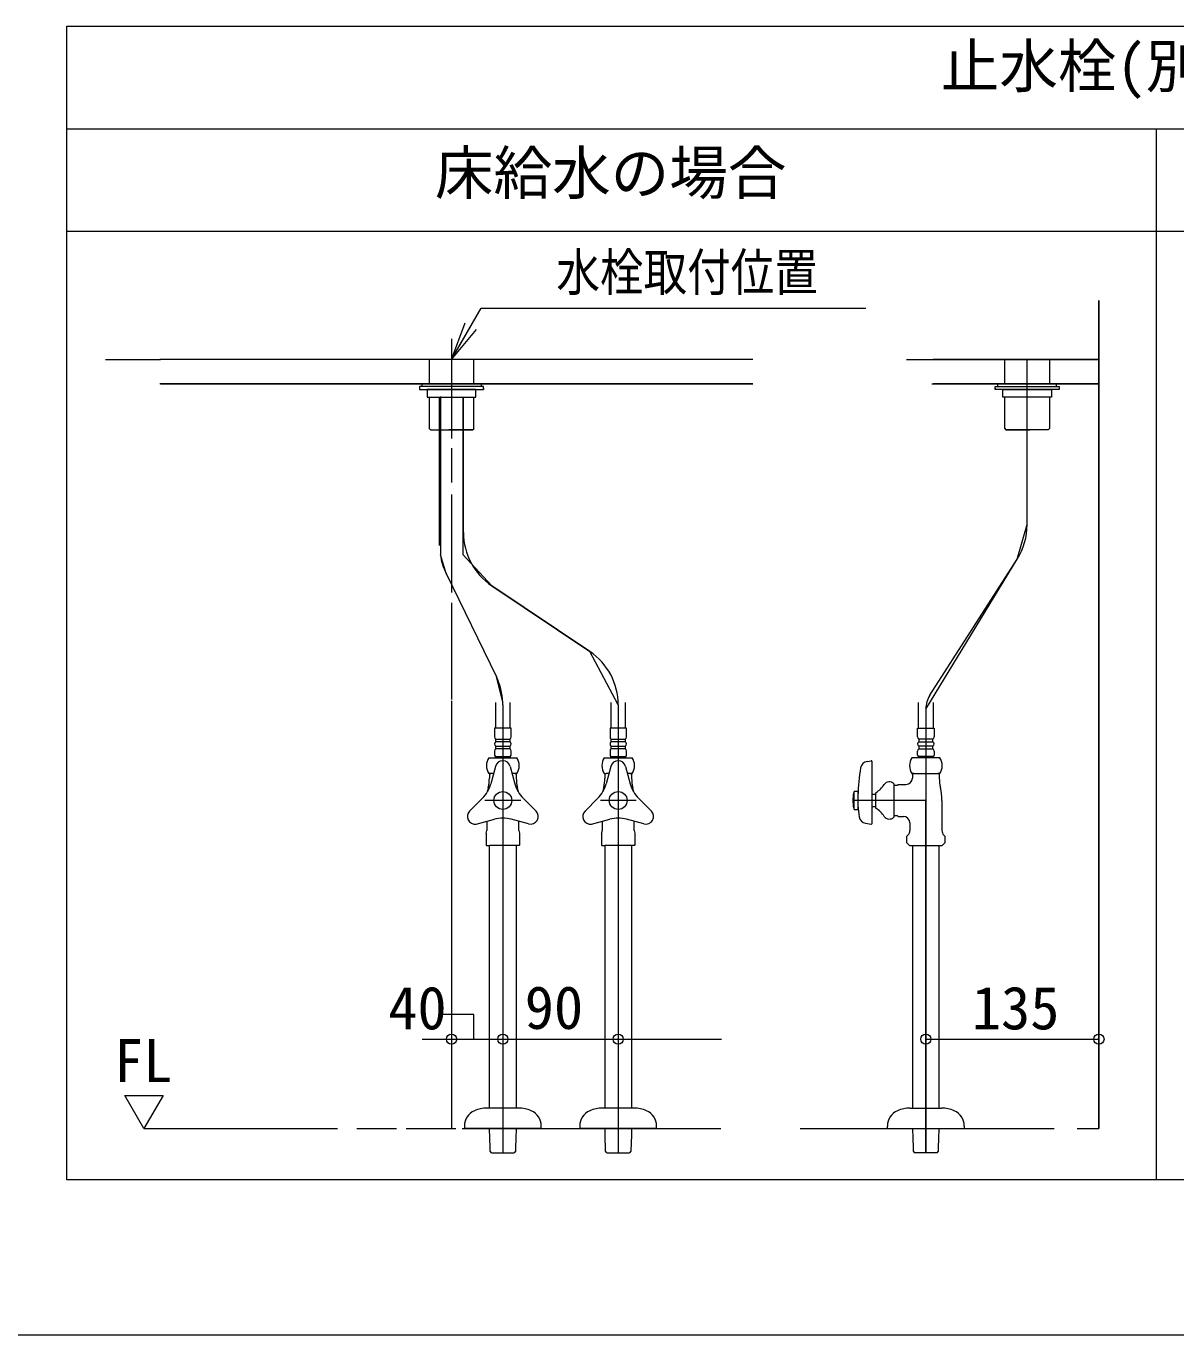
# Model space of a CAD drawing. Units: millimetres, scale not verified. Extents: x -1002 to 1003, y -687 to 676.
# Drawn here: x -46.2 to 346.2, y -687.1 to -240.4 of the extents above; entities that cross this region are included whole.
import ezdxf
from ezdxf.enums import TextEntityAlignment as Align

# ---------------------------------------------------------------- set-up
doc = ezdxf.new("R2010")
doc.units = ezdxf.units.MM
doc.header["$LTSCALE"] = 5
doc.layers.add('F-0', color=7, linetype='Continuous', lineweight=15)
doc.styles.add('ＭＳ ゴシック', font='')
doc.styles.get('ＭＳ ゴシック').set_extended_font_data('MS Gothic')

msp = doc.modelspace()

# ---------------------------------------------------------------- linework, layer by layer
at = {"layer": 'F-0', "lineweight": 18}
for p, q in [((-32.229, -634.199), (-32.229, -240.449)), ((-32.229, -240.449), (711.521, -240.449)), ((-32.229, -275.449), (711.521, -275.449)), ((339.646, -634.199), (339.646, -275.449)), ((339.646, -634.199), (-32.229, -634.199))]:
    msp.add_line(p, q, dxfattribs=at)
at = {"layer": 'F-0'}
for p, q in [((-32.229, -310.449), (339.646, -310.449)), ((339.646, -310.449), (711.521, -310.449)), ((319.959, -334.074), (319.959, -616.699)), ((99.021, -354.199), (109.125, -336.699)), ((109.125, -336.699), (240.375, -336.699)), ((99.021, -354.199), (103.689, -341.738)), ((99.021, -354.199), (105.584, -342.832)), ((99.021, -354.199), (107.478, -343.926)), ((99.021, -347.171), (99.021, -381.192)), ((-19.104, -354.199), (-0.335, -354.199)), ((201.834, -354.199), (-0.543, -354.199)), ((91.365, -354.199), (91.365, -362.511)), ((106.678, -362.511), (106.678, -354.199)), ((254.334, -354.199), (319.959, -354.199)), ((319.959, -354.199), (263.421, -354.199)), ((287.803, -362.511), (287.803, -354.199)), ((295.459, -410.515), (295.459, -354.199)), ((295.459, -410.515), (295.459, -354.199)), ((303.115, -354.199), (303.115, -362.511)), ((201.834, -362.511), (-0.535, -362.511)), ((-0.264, -362.511), (201.834, -362.511)), ((88.084, -363.386), (88.084, -364.48)), ((109.959, -363.386), (88.084, -363.386)), ((88.084, -364.48), (109.959, -364.48)), ((88.959, -362.511), (109.084, -362.511)), ((88.959, -363.386), (88.959, -362.511)), ((109.084, -363.386), (88.959, -363.386)), ((107.334, -364.48), (90.709, -364.48)), ((90.709, -364.48), (90.709, -367.105)), ((107.334, -367.105), (107.334, -364.48)), ((109.084, -362.511), (109.084, -363.386)), ((109.959, -364.48), (109.959, -363.386)), ((109.959, -364.042), (109.959, -364.48)), ((284.521, -364.48), (284.521, -363.386)), ((284.521, -363.386), (306.396, -363.386)), ((284.521, -364.042), (284.521, -364.48)), ((306.396, -364.48), (284.521, -364.48)), ((285.396, -362.511), (285.396, -363.386)), ((305.521, -362.511), (285.396, -362.511)), ((285.396, -363.386), (305.521, -363.386)), ((287.146, -364.48), (303.771, -364.48)), ((287.146, -367.105), (287.146, -364.48)), ((303.771, -364.48), (303.771, -367.105)), ((305.521, -363.386), (305.521, -362.511)), ((306.396, -363.386), (306.396, -364.48)), ((90.709, -367.105), (107.334, -367.105)), ((91.365, -367.105), (91.365, -377.78)), ((94.95, -417.639), (94.95, -367.105)), ((95.193, -366.844), (95.193, -420.892)), ((102.849, -367.105), (102.849, -420.755)), ((103.093, -413.28), (103.093, -367.105)), ((106.678, -377.78), (106.678, -367.105)), ((303.771, -367.105), (287.146, -367.105)), ((287.803, -377.78), (287.803, -367.105)), ((303.115, -367.105), (303.115, -377.78)), ((91.693, -378.108), (91.365, -377.78)), ((91.803, -378.217), (91.693, -378.108)), ((91.803, -378.217), (105.846, -378.217)), ((105.846, -378.217), (106.24, -378.217)), ((106.349, -378.108), (106.24, -378.217)), ((106.678, -377.78), (106.349, -378.108)), ((287.803, -377.78), (288.131, -378.108)), ((288.131, -378.108), (288.24, -378.217)), ((288.634, -378.217), (288.24, -378.217)), ((302.678, -378.217), (288.634, -378.217)), ((302.678, -378.217), (302.787, -378.108)), ((302.787, -378.108), (303.115, -377.78)), ((99.021, -384.487), (99.021, -396.154)), ((99.021, -400.272), (99.021, -433.764)), ((97.154, -427.209), (95.193, -420.892)), ((112.774, -431.442), (102.849, -420.755)), ((260.896, -473.496), (292.01, -422.304)), ((97.154, -427.209), (114.317, -462.485)), ((97.154, -427.209), (114.317, -462.485)), ((112.774, -431.442), (146.215, -453.894)), ((146.215, -453.894), (112.774, -431.442)), ((99.021, -437.196), (99.021, -470.243)), ((155.896, -472.055), (146.215, -453.894)), ((116.505, -471.204), (114.317, -462.485)), ((99.021, -470.714), (99.021, -489.354)), ((114.006, -471.317), (114.006, -480.067)), ((116.521, -472.055), (116.521, -480.067)), ((116.521, -472.055), (116.521, -504.699)), ((119.037, -480.067), (119.037, -471.317)), ((153.381, -471.317), (153.381, -480.067)), ((155.896, -472.055), (155.896, -480.067)), ((155.896, -472.055), (155.896, -504.699)), ((158.412, -480.067), (158.412, -471.317)), ((258.381, -480.067), (258.381, -471.317)), ((263.412, -471.317), (263.412, -480.067)), ((99.021, -476.765), (99.021, -593.447)), ((260.896, -473.496), (260.896, -480.067)), ((260.896, -473.496), (260.896, -624.901)), ((119.321, -480.067), (113.721, -480.067)), ((113.721, -480.067), (113.721, -483.02)), ((116.521, -480.067), (116.521, -624.901)), ((119.321, -483.02), (119.321, -480.067)), ((158.696, -480.067), (153.096, -480.067)), ((153.096, -480.067), (153.096, -483.02)), ((155.896, -480.067), (155.896, -624.901)), ((158.696, -483.02), (158.696, -480.067)), ((258.096, -480.067), (263.696, -480.067)), ((258.096, -483.02), (258.096, -480.067)), ((260.896, -480.067), (260.896, -504.699)), ((263.696, -480.067), (263.696, -483.02)), ((114.115, -483.786), (118.928, -483.786)), ((114.115, -484.661), (114.115, -483.786)), ((118.928, -484.661), (114.115, -484.661)), ((114.115, -486.192), (118.928, -486.192)), ((114.115, -487.067), (114.115, -486.192)), ((118.928, -483.786), (118.928, -484.661)), ((118.928, -486.192), (118.928, -487.067)), ((153.49, -483.786), (158.303, -483.786)), ((153.49, -484.661), (153.49, -483.786)), ((158.303, -484.661), (153.49, -484.661)), ((153.49, -486.192), (158.303, -486.192)), ((153.49, -487.067), (153.49, -486.192)), ((158.303, -483.786), (158.303, -484.661)), ((158.303, -486.192), (158.303, -487.067)), ((263.303, -483.786), (258.49, -483.786)), ((258.49, -483.786), (258.49, -484.661)), ((258.49, -484.661), (263.303, -484.661)), ((263.303, -486.192), (258.49, -486.192)), ((258.49, -486.192), (258.49, -487.067)), ((263.303, -484.661), (263.303, -483.786)), ((263.303, -487.067), (263.303, -486.192)), ((111.766, -490.13), (121.277, -490.13)), ((113.721, -487.833), (113.721, -489.255)), ((118.928, -487.067), (114.115, -487.067)), ((114.159, -489.692), (118.884, -489.692)), ((119.321, -489.255), (119.321, -487.833)), ((151.141, -490.13), (160.652, -490.13)), ((153.096, -487.833), (153.096, -489.255)), ((158.303, -487.067), (153.49, -487.067)), ((153.534, -489.692), (158.259, -489.692)), ((158.696, -489.255), (158.696, -487.833)), ((240.865, -491.369), (242.272, -491.171)), ((265.652, -490.13), (256.141, -490.13)), ((258.096, -489.255), (258.096, -487.833)), ((258.49, -487.067), (263.303, -487.067)), ((263.259, -489.692), (258.534, -489.692)), ((263.696, -487.833), (263.696, -489.255)), ((99.021, -495.16), (99.021, -594.05)), ((113.335, -495.511), (111.766, -495.511)), ((111.928, -495.511), (111.928, -496.392)), ((111.928, -495.511), (112.436, -495.511)), ((113.986, -493.082), (112.388, -499.044)), ((113.335, -495.511), (112.436, -495.511)), ((119.057, -493.082), (120.654, -499.044)), ((120.607, -495.511), (119.708, -495.511)), ((121.277, -495.511), (119.708, -495.511)), ((151.141, -495.511), (151.811, -495.511)), ((151.303, -495.511), (151.303, -496.392)), ((153.361, -493.082), (151.763, -499.044)), ((152.71, -495.511), (151.811, -495.511)), ((158.432, -493.082), (160.029, -499.044)), ((159.982, -495.511), (159.083, -495.511)), ((160.652, -495.511), (159.083, -495.511)), ((242.521, -512.541), (242.521, -491.388)), ((256.141, -495.511), (265.652, -495.511)), ((256.303, -495.511), (256.303, -496.392)), ((256.811, -495.511), (256.303, -495.511)), ((256.811, -495.511), (264.982, -495.511)), ((265.49, -495.511), (264.982, -495.511)), ((265.49, -495.511), (265.49, -496.392)), ((111.928, -496.392), (111.928, -497.042)), ((121.115, -496.392), (121.115, -497.042)), ((151.303, -496.392), (151.303, -497.042)), ((249.959, -498.98), (249.959, -510.417)), ((249.959, -499.449), (250.615, -499.449)), ((250.615, -499.449), (251.231, -499.449)), ((256.303, -496.392), (256.303, -497.042)), ((265.49, -496.392), (265.49, -497.042)), ((105.193, -508.311), (109.557, -503.947)), ((127.85, -508.311), (123.485, -503.947)), ((144.568, -508.311), (148.932, -503.947)), ((167.225, -508.311), (162.86, -503.947)), ((236.396, -501.636), (236.278, -502.074)), ((236.396, -507.761), (236.396, -501.636)), ((237.709, -501.636), (236.396, -501.636)), ((237.709, -501.636), (237.709, -507.761)), ((237.709, -502.949), (237.709, -506.449)), ((243.834, -502.62), (242.521, -502.62)), ((243.834, -507.324), (243.834, -502.074)), ((122.613, -504.699), (110.43, -504.699)), ((122.613, -504.699), (110.726, -504.699)), ((116.521, -504.699), (116.521, -624.901)), ((161.988, -504.699), (149.805, -504.699)), ((161.988, -504.699), (149.805, -504.699)), ((155.896, -504.699), (155.896, -624.901)), ((260.896, -504.699), (235.959, -504.699)), ((260.896, -504.699), (235.959, -504.699)), ((242.521, -506.777), (243.834, -506.777)), ((260.896, -624.901), (260.896, -504.699)), ((266.365, -504.699), (266.365, -514.944)), ((107.396, -512.792), (113.69, -511.105)), ((111.053, -511.812), (111.053, -514.944)), ((125.314, -512.703), (119.352, -511.105)), ((121.99, -514.944), (121.99, -511.812)), ((146.771, -512.792), (153.065, -511.105)), ((150.428, -511.812), (150.428, -514.944)), ((164.689, -512.703), (158.727, -511.105)), ((161.365, -514.944), (161.365, -511.812)), ((240.352, -512.487), (242.272, -512.757)), ((250.615, -509.949), (249.959, -509.949)), ((251.231, -509.949), (250.615, -509.949)), ((255.428, -512.355), (255.428, -514.944)), ((254.329, -516.949), (254.787, -516.491)), ((254.329, -516.949), (254.329, -519.022)), ((267.006, -516.491), (267.464, -516.949)), ((267.464, -519.022), (267.464, -516.949)), ((267.464, -519.022), (267.464, -516.949)), ((110.943, -520.011), (110.834, -519.902)), ((110.943, -520.011), (111.937, -520.011)), ((122.099, -520.011), (111.937, -520.011)), ((112.015, -609.699), (112.015, -520.011)), ((121.028, -520.011), (121.028, -609.699)), ((150.318, -520.011), (150.209, -519.902)), ((150.318, -520.011), (151.312, -520.011)), ((161.474, -520.011), (151.312, -520.011)), ((151.39, -609.699), (151.39, -520.011)), ((160.403, -520.011), (160.403, -609.699)), ((254.329, -519.022), (255.318, -520.011)), ((255.318, -520.011), (266.474, -520.011)), ((256.39, -520.011), (256.39, -609.699)), ((265.403, -609.699), (265.403, -520.011)), ((266.474, -520.011), (267.464, -519.022)), ((89.031, -586.162), (191.155, -586.162)), ((260.896, -586.162), (319.955, -586.162)), ((99.021, -594.05), (99.021, -605.702)), ((99.021, -596.879), (99.021, -603.45)), ((-12.541, -605.332), (0.584, -605.332)), ((-5.979, -616.699), (-12.541, -605.332)), ((0.584, -605.332), (-5.979, -616.699)), ((99.021, -605.886), (99.021, -616.699)), ((99.021, -606.392), (99.021, -616.699)), ((121.861, -609.699), (111.182, -609.699)), ((161.236, -609.699), (150.557, -609.699)), ((255.557, -609.699), (266.236, -609.699)), ((103.396, -615.824), (103.396, -616.699)), ((129.646, -616.699), (129.646, -615.824)), ((142.771, -615.824), (142.771, -616.699)), ((169.021, -616.699), (169.021, -615.824)), ((247.771, -616.699), (247.771, -615.824)), ((274.021, -615.824), (274.021, -616.699)), ((-5.979, -616.699), (60.053, -616.699)), ((66.695, -616.699), (80.214, -616.699)), ((83.535, -616.699), (100.435, -616.699)), ((102.62, -616.699), (190.976, -616.699)), ((129.646, -616.699), (103.396, -616.699)), ((112.015, -617.853), (112.015, -616.7)), ((112.039, -618.776), (112.015, -617.853)), ((121.028, -617.853), (121.003, -618.776)), ((121.028, -616.7), (121.028, -617.853)), ((169.021, -616.699), (142.771, -616.699)), ((151.39, -617.853), (151.39, -616.7)), ((151.414, -618.776), (151.39, -617.853)), ((160.403, -617.853), (160.378, -618.776)), ((160.403, -616.7), (160.403, -617.853)), ((218.055, -616.699), (304.735, -616.699)), ((247.771, -616.699), (274.021, -616.699)), ((256.39, -616.699), (256.39, -617.853)), ((256.39, -617.853), (256.414, -618.776)), ((256.414, -618.776), (256.535, -624.393)), ((265.258, -624.393), (265.378, -618.776)), ((265.378, -618.776), (265.403, -617.853)), ((265.403, -617.853), (265.403, -616.699)), ((312.519, -616.699), (312.575, -616.699)), ((112.695, -624.901), (112.696, -624.901)), ((112.696, -624.901), (112.803, -624.901)), ((112.803, -624.901), (120.24, -624.901)), ((120.24, -624.901), (120.346, -624.901)), ((120.346, -624.901), (120.347, -624.901)), ((152.07, -624.901), (152.071, -624.901)), ((152.071, -624.901), (152.178, -624.901)), ((152.178, -624.901), (159.615, -624.901)), ((159.615, -624.901), (159.721, -624.901)), ((159.721, -624.901), (159.722, -624.901)), ((256.535, -624.393), (257.07, -624.901)), ((264.615, -624.901), (257.178, -624.901)), ((264.722, -624.901), (265.258, -624.393)), ((-1002.086, -687.064), (1002.034, -687.064))]:
    msp.add_line(p, q, dxfattribs=at)
at = {"layer": 'F-0', "lineweight": 18}
msp.add_lwpolyline([(711.521, -240.449), (711.521, -634.199), (339.646, -634.199)], dxfattribs=at)
at = {"layer": 'F-0'}
for points in [[(312.575, -616.699), (319.959, -616.699), (319.959, -334.074)], [(262.956, -362.511), (319.959, -362.511), (263.468, -362.511)], [(106.24, -378.217), (106.196, -378.217), (98.146, -378.217)], [(288.24, -378.217), (288.284, -378.217), (296.334, -378.217)], [(262.276, -468.781), (292.01, -422.304), (295.459, -410.515)], [(114.115, -489.692), (113.896, -489.911), (113.896, -490.13)], [(119.146, -490.13), (119.146, -489.911), (118.928, -489.692)], [(153.49, -489.692), (153.271, -489.911), (153.271, -490.13)], [(158.521, -490.13), (158.521, -489.911), (158.303, -489.692)], [(258.271, -490.13), (258.271, -489.911), (258.49, -489.692)], [(263.303, -489.692), (263.521, -489.911), (263.521, -490.13)], [(120.607, -495.511), (121.115, -495.511), (121.115, -496.392)], [(159.982, -495.511), (160.49, -495.511), (160.49, -496.392), (160.49, -497.042)], [(251.231, -499.449), (251.45, -499.23), (254.115, -499.23)], [(236.278, -507.324), (236.396, -507.761), (237.709, -507.761)], [(251.231, -509.949), (251.45, -510.167), (253.24, -510.167)], [(110.834, -515.897), (110.834, -519.022), (110.834, -519.902)], [(122.209, -515.897), (122.209, -519.902), (122.099, -520.011)], [(150.209, -515.897), (150.209, -519.022), (150.209, -519.902)], [(161.584, -515.897), (161.584, -519.902), (161.474, -520.011)], [(106.576, -586.043), (106.576, -577.77), (95.815, -577.77)], [(112.695, -624.901), (112.16, -624.393), (112.039, -618.776)], [(121.003, -618.776), (120.883, -624.393), (120.347, -624.901)], [(152.07, -624.901), (151.535, -624.393), (151.414, -618.776)], [(160.378, -618.776), (160.258, -624.393), (159.722, -624.901)], [(257.178, -624.901), (257.071, -624.901), (257.07, -624.901)], [(264.722, -624.901), (264.721, -624.901), (264.615, -624.901)]]:
    msp.add_lwpolyline(points, dxfattribs=at)
for centre, radius in [((116.521, -504.699), 3.062), ((155.896, -504.699), 3.062), ((99.021, -586.162), 1.75), ((99.021, -586.162), 1.75), ((116.521, -586.162), 1.75), ((116.521, -586.162), 1.75), ((155.896, -586.162), 1.75), ((155.896, -586.162), 1.75), ((260.896, -586.162), 1.75), ((260.896, -586.162), 1.75), ((319.955, -586.162), 1.75), ((319.955, -586.162), 1.75), ((319.955, -586.162), 1.75)]:
    msp.add_circle(centre, radius, dxfattribs=at)
for centre, radius, start, end in [((273.584, -410.515), 21.875, 327.39011, 0), ((124.968, -413.28), 21.875, 180, 236.12262), ((116.825, -417.639), 21.875, 188.55163, 205.94376), ((134.021, -472.055), 21.875, 0, 56.12262), ((94.646, -472.055), 21.875, 2.23046, 25.94376), ((269.646, -473.496), 8.75, 147.39011, 180), ((94.646, -472.055), 21.875, 0, 2.23046), ((114.663, -483.02), 0.941, 180, 234.43222), ((114.663, -485.427), 0.941, 125.56778, 234.43222), ((118.38, -483.02), 0.941, 305.56778, 0), ((118.38, -485.427), 0.941, 305.56778, 54.43222), ((154.038, -483.02), 0.941, 180, 234.43222), ((154.038, -485.427), 0.941, 125.56778, 234.43222), ((157.755, -483.02), 0.941, 305.56778, 0), ((157.755, -485.427), 0.941, 305.56778, 54.43222), ((259.038, -483.02), 0.941, 180, 234.43222), ((259.038, -485.427), 0.941, 125.56778, 234.43222), ((262.755, -483.02), 0.941, 305.56778, 0), ((262.755, -485.427), 0.941, 305.56778, 54.43222), ((115.756, -492.82), 4.812, 146.00705, 213.99295), ((114.663, -487.833), 0.941, 125.56778, 180), ((114.159, -489.255), 0.438, 180, 270), ((116.521, -493.761), 2.625, 15, 165), ((118.884, -489.255), 0.438, 270, 0), ((118.38, -487.833), 0.941, 0, 54.43222), ((117.287, -492.82), 4.812, 326.00705, 33.99295), ((155.131, -492.82), 4.812, 146.00705, 213.99295), ((153.534, -489.255), 0.438, 180, 270), ((154.038, -487.833), 0.941, 125.56778, 180), ((155.896, -493.761), 2.625, 15, 165), ((158.259, -489.255), 0.438, 270, 0), ((157.755, -487.833), 0.941, 0, 54.43222), ((156.662, -492.82), 4.812, 326.00705, 33.99295), ((242.303, -491.388), 0.219, 0, 98), ((260.131, -492.82), 4.812, 146.00705, 213.99295), ((258.534, -489.255), 0.438, 180, 270), ((259.038, -487.833), 0.941, 125.56778, 180), ((263.259, -489.255), 0.438, 270, 0), ((262.755, -487.833), 0.941, 0, 54.43222), ((261.662, -492.82), 4.812, 326.00705, 33.99295), ((303.334, -504.699), 65.648, 170.1971, 178.47247), ((241.231, -493.968), 2.625, 98, 170.1971), ((101.823, -496.213), 10.938, 315, 345), ((97.681, -497.042), 14.246, 346.9604, 0), ((131.219, -496.213), 10.938, 195, 225), ((135.361, -497.042), 14.246, 180, 193.0396), ((141.198, -496.213), 10.938, 315, 345), ((137.056, -497.042), 14.246, 346.9604, 0), ((170.594, -496.213), 10.938, 195, 225), ((174.736, -497.042), 14.246, 180, 193.0396), ((237.968, -493.364), 10.5, 303.95919, 326.04081), ((248.428, -500.542), 2.188, 45.573, 143.1301), ((254.115, -497.042), 2.188, 270, 0), ((279.736, -497.042), 14.246, 180, 193.0396), ((130.74, -504.699), 19.688, 166.9604, 171.25756), ((102.303, -504.699), 19.688, 8.74244, 13.0396), ((170.115, -504.699), 19.688, 166.9604, 171.25756), ((141.678, -504.699), 19.688, 8.74244, 13.0396), ((246.896, -504.699), 10.938, 166.70293, 180), ((246.896, -504.699), 10.938, 166.11346, 166.70293), ((246.678, -504.699), 19.688, 0, 13.0396), ((107.049, -510.167), 2.625, 135, 277.52424), ((125.993, -510.167), 2.625, 255, 45), ((146.424, -510.167), 2.625, 135, 277.52424), ((165.368, -510.167), 2.625, 255, 45), ((246.896, -504.699), 10.938, 180, 193.29707), ((246.896, -504.699), 10.938, 193.29707, 193.88654), ((270.483, -504.858), 32.812, 182.77864, 189.59149), ((237.968, -516.033), 10.5, 33.95919, 56.04081), ((116.521, -521.67), 10.938, 75, 105), ((155.896, -521.67), 10.938, 75, 105), ((240.717, -509.888), 2.625, 189.59149, 261.99591), ((242.303, -512.541), 0.219, 261.99591, 0), ((248.428, -508.855), 2.188, 216.8699, 314.427), ((253.24, -512.355), 2.188, 0, 90), ((108.865, -514.944), 2.188, 334.15807, 0), ((124.178, -514.944), 2.188, 180, 205.84193), ((148.24, -514.944), 2.188, 334.15807, 0), ((163.553, -514.944), 2.188, 180, 205.84193), ((253.24, -514.944), 2.188, 315, 0), ((268.553, -514.944), 2.188, 180, 225), ((109.084, -615.824), 5.688, 113.55646, 180), ((111.182, -620.636), 10.938, 90, 113.55646), ((121.861, -620.636), 10.938, 66.44354, 90), ((123.959, -615.824), 5.688, 0, 66.44354), ((148.459, -615.824), 5.688, 113.55646, 180), ((150.557, -620.636), 10.938, 90, 113.55646), ((161.236, -620.636), 10.938, 66.44354, 90), ((163.334, -615.824), 5.688, 0, 66.44354), ((253.459, -615.824), 5.688, 113.55646, 180), ((255.557, -620.636), 10.938, 90, 113.55646), ((266.236, -620.636), 10.938, 66.44354, 90), ((268.334, -615.824), 5.688, 0, 66.44354)]:
    msp.add_arc(centre, radius, start, end, dxfattribs=at)

# ---------------------------------------------------------------- texts
at = {"layer": 'F-0', "style": 'ＭＳ ゴシック'}
for s, p in [('止水栓(別途手配)参考位置', (265.966, -265.765)), ('床給水の場合', (93.325, -302.222)), ('40', (77.404, -587.212)), ('90', (123.989, -587.068)), ('135', (276.565, -587.212)), ('FL', (-16.181, -605.218))]:
    msp.add_text(s, height=14.66, dxfattribs=at).set_placement(p, align=Align.BOTTOM_LEFT)
at = {"layer": 'F-0', "style": 'ＭＳ ゴシック', "width": 0.85}
msp.add_text('水栓取付位置', height=12.83, dxfattribs=at).set_placement((134.792, -334.666), align=Align.BOTTOM_LEFT)

doc.saveas('drawing.dxf')
